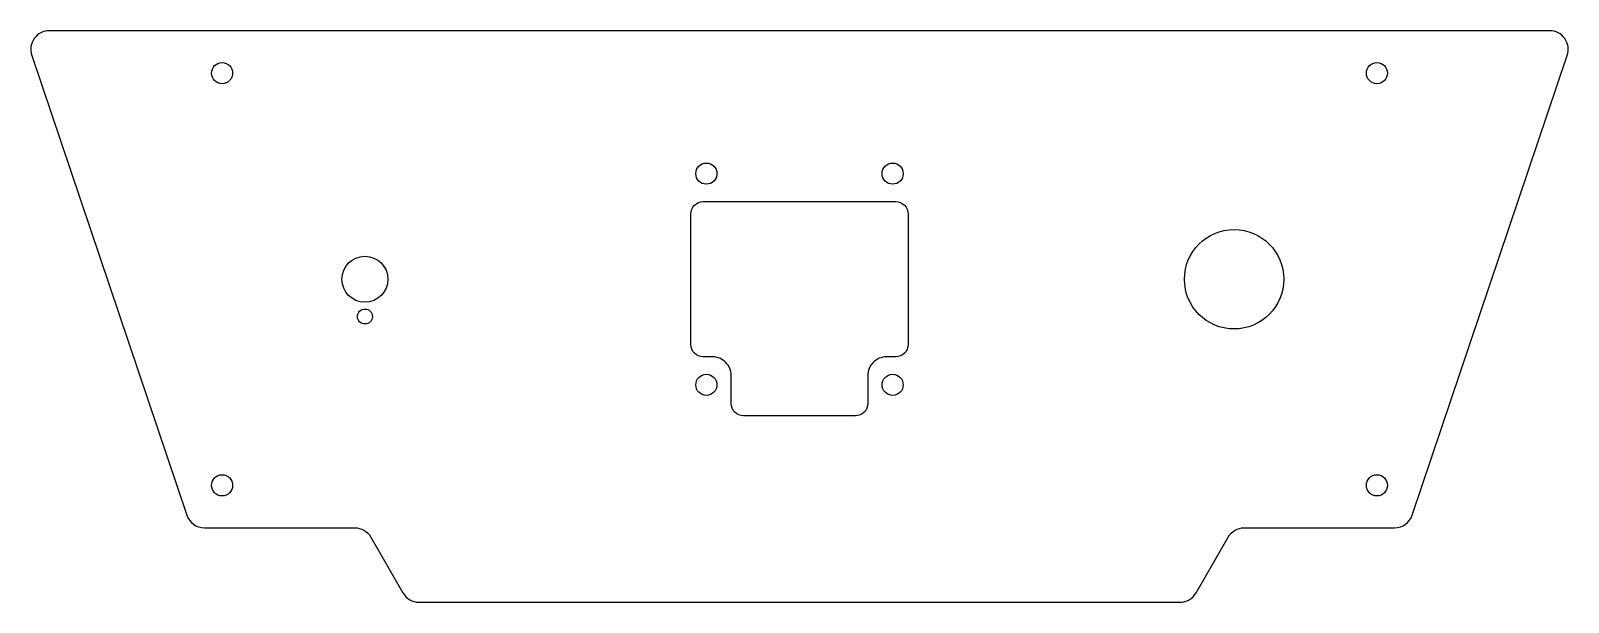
# Model space of a CAD drawing. Header units: millimetres. Extents: x -124 to 124, y -52 to 40.
import ezdxf

# ---------------------------------------------------------------- set-up
doc = ezdxf.new("R2010")
doc.units = ezdxf.units.MM
doc.layers.get('0').update_dxf_attribs({"linetype": 'CONTINUOUS'})

msp = doc.modelspace()

# ---------------------------------------------------------------- linework, layer by layer
for points in [[(-120.82, 40, 0.513101), (-123.66, 36.04), (-98.69, -37.96, 0.321789), (-95.85, -40), (-71.66, -40, -0.267949), (-69.06, -41.5), (-63.87, -50.5, 0.267949), (-61.27, -52), (61.27, -52, 0.267949), (63.87, -50.5), (69.06, -41.5, -0.267949), (71.66, -40), (95.85, -40, 0.321789), (98.69, -37.96), (123.66, 36.04, 0.513101), (120.82, 40)], [(14, -12.5, 0.414214), (11, -15.5), (11, -20, -0.414214), (9, -22), (-9, -22, -0.414214), (-11, -20), (-11, -15.5, 0.414214), (-14, -12.5), (-15.5, -12.5, -0.414214), (-17.5, -10.5), (-17.5, 10.5, -0.414214), (-15.5, 12.5), (15.5, 12.5, -0.414214), (17.5, 10.5), (17.5, -10.5, -0.414214), (15.5, -12.5)]]:
    msp.add_lwpolyline(points, format="xyb", close=True)
for centre, radius in [((-93, 33.18), 1.7), ((93, 33.18), 1.7), ((-15, 17), 1.7), ((15, 17), 1.7), ((70, 0), 8), ((-70, 0), 3.7), ((-70, -6), 1.2), ((-15, -17), 1.7), ((15, -17), 1.7), ((-93, -33.18), 1.7), ((93, -33.18), 1.7)]:
    msp.add_circle(centre, radius)

doc.saveas('drawing.dxf')
